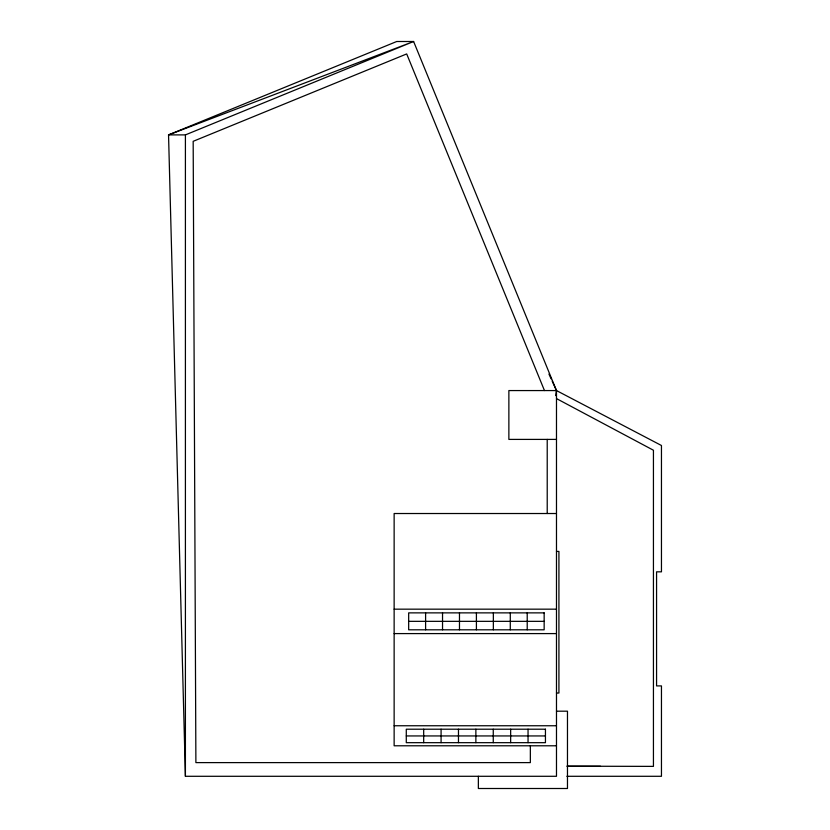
<?xml version="1.0" encoding="UTF-8"?>
<svg xmlns="http://www.w3.org/2000/svg" width="830" height="830" viewBox="0 0 830 830"><rect width="100%" height="100%" fill="white"/><g stroke="black" fill="none" stroke-linecap="round" stroke-linejoin="round"><path stroke-width="1.25" d="M555.716 395.588L556.484 390.567L413.61 41.5L396.74 41.5L168.542 134.896L185.412 776.289L556.484 776.289L556.484 390.567L552.178 381.167M185.412 134.896L413.61 41.5L168.542 134.896L185.412 134.896L185.412 776.289M556.484 439.402L508.873 439.402L508.873 390.567L556.484 390.567L661.458 445.502L661.458 571.828L656.572 571.828L656.572 685.912L661.458 685.912L661.458 776.289L566.849 776.289M556.484 513.521L394.136 513.521L394.136 745.786L556.484 745.786M556.484 551.431L558.922 551.431L558.922 693.029L556.484 693.029M394.136 609.168L556.484 609.168M408.671 621.338L544.158 621.338M394.136 633.591L556.484 633.591M556.484 711.186L567.471 711.186L567.471 788.5L478.36 788.5L478.36 776.289M394.136 725.752L556.484 725.752M406.285 735.94L545.445 735.94M567.627 766.266L600.495 766.266M566.828 766.194L653.438 766.38L653.438 450.233L556.484 398.587M548.952 374.112L551.099 378.822M544.47 390.567L406.69 53.929L193.172 141.318L195.89 762.614L530.349 762.614L530.349 745.786M547.219 439.402L547.219 513.521M528.046 729.207L528.046 742.674M527.216 612.872L527.216 629.804M510.658 729.207L510.658 742.674M510.284 612.872L510.284 629.804M493.352 612.872L493.352 629.804M493.259 729.207L493.259 742.674M476.41 612.872L476.41 629.804M475.87 729.207L475.87 742.674M459.478 612.872L459.478 629.804M458.471 729.207L458.471 742.674M442.535 612.872L442.535 629.804M441.083 729.207L441.083 742.674M425.603 612.872L425.603 629.804M423.684 729.207L423.684 742.674M544.158 612.872L408.671 612.872L408.671 629.804L544.158 629.804L544.158 612.872M545.445 729.207L406.285 729.207L406.285 742.674L545.445 742.674L545.445 729.207"/></g></svg>
